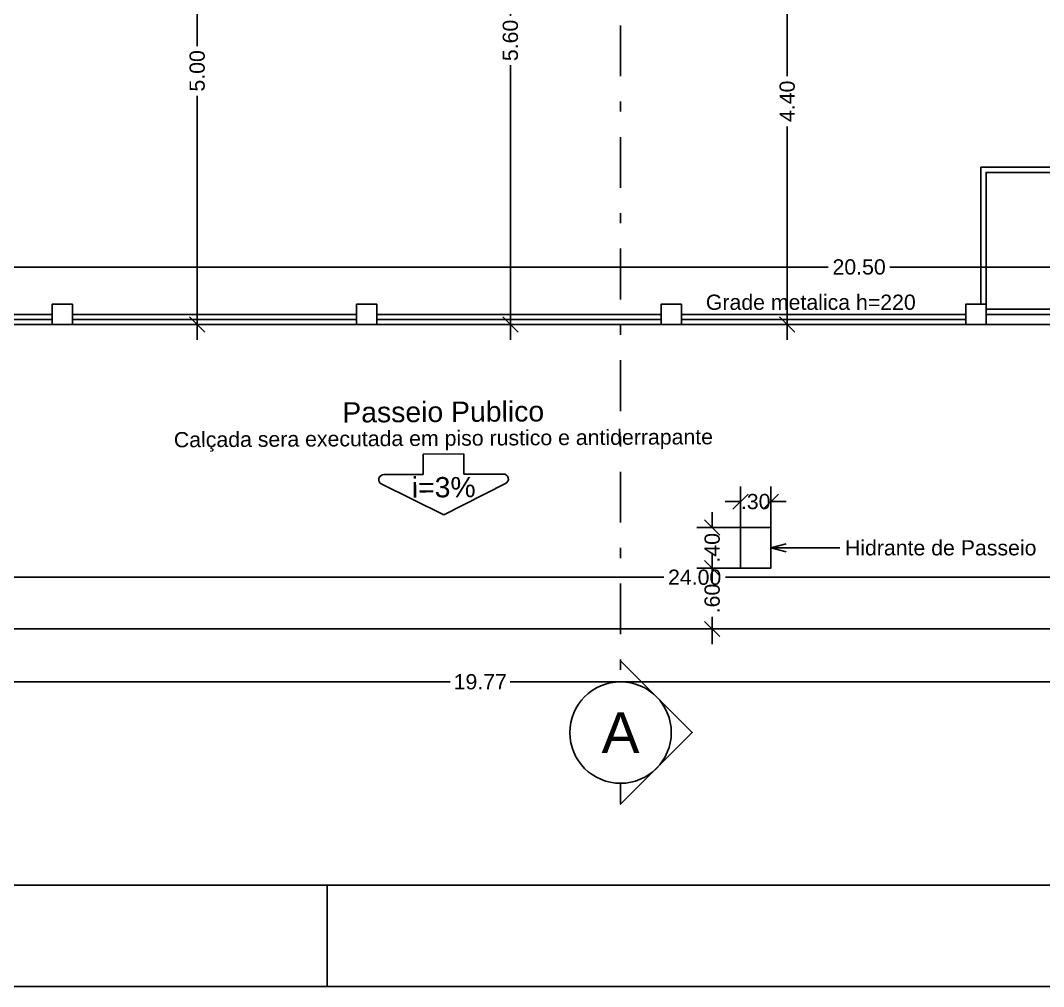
# Model space of a CAD drawing. Extents: x -120 to 178, y 5 to 129.
# Drawn here: x 15.08 to 25.16, y 69.4 to 78.92 of the extents above; entities that cross this region are included whole.
import ezdxf
from ezdxf.enums import TextEntityAlignment as Align

# ---------------------------------------------------------------- set-up
doc = ezdxf.new("R2010")
doc.units = 0
doc.header["$MEASUREMENT"] = 0
doc.linetypes.add('DASHDOT', pattern=[1, 0.5, -0.25, 0, -0.25])
doc.layers.get('0').update_dxf_attribs({"linetype": 'CONTINUOUS'})
doc.layers.get('DEFPOINTS').update_dxf_attribs({"linetype": 'CONTINUOUS'})
for name, color, linetype in [('carimbo', 4, 'CONTINUOUS'), ('cota', 1, 'CONTINUOUS'), ('LINVISTA', 4, 'CONTINUOUS'), ('parede', 2, 'CONTINUOUS'), ('piso', 4, 'CONTINUOUS'), ('PORTA_E_JANELA', 6, 'CONTINUOUS'), ('texto', 7, 'CONTINUOUS'), ('vegetacao', 82, 'CONTINUOUS')]:
    doc.layers.add(name, color=color, linetype=linetype)
doc.styles.add('ROMANS', font='arial.ttf', dxfattribs={"height": 1.5})
doc.styles.get("Standard").update_dxf_attribs({"font": 'arial.ttf'})
doc.dimstyles.new('cotass', dxfattribs={"dimtxt": 0.15, "dimasz": 0.15, "dimexe": 0.15, "dimexo": 0, "dimgap": 0.05, "dimtad": 0, "dimzin": 4, "dimdsep": 46, "dimtxsty": 'Standard', "dimblk": 'OBLIQUE', "dimcen": 0, "dimdle": 0.15, "dimclrd": 256, "dimclrt": 4, "dimadec": 0, "dimazin": 1, "dimtfac": 1, "dimtix": 1, "dimtofl": 0, "dimtmove": 0, "dimatfit": 3, "dimldrblk": 'OPEN30', "dimfxl": 0, "dimtolj": 1, "dimtzin": 0, "dimlwd": -1, "dimarcsym": 0})

# ---------------------------------------------------------------- blocks, each defined once
blk = doc.blocks.new('A1')
blk.add_line((131, 10), (131, 0))
blk.add_lwpolyline([(841, 0), (0, 0), (0, 594), (841, 594)], close=True)
at = {"color": 2}
blk.add_lwpolyline([(831, 10), (831, 584), (30, 584), (30, 10), (831, 10)], dxfattribs=at)
blk = doc.blocks.new('_Oblique')
at = {"color": 0, "linetype": 'ByBlock', "lineweight": -2}
blk.add_line((-0.5, -0.5), (0.5, 0.5), dxfattribs=at)
blk = doc.blocks.new('*D7')
at = {"layer": 'cota', "color": 0, "lineweight": -2, "transparency": 16777216}
for p, q in [((9.719, 72.924), (9.719, 73.583)), ((33.719, 72.924), (33.719, 73.583))]:
    blk.add_line(p, q, dxfattribs=at)
at = {"layer": 'cota', "transparency": 16777216}
for p, q in [((9.569, 73.433), (21.415, 73.433)), ((33.869, 73.433), (22.023, 73.433))]:
    blk.add_line(p, q, dxfattribs=at)
at = {"layer": 'DEFPOINTS', "color": 0, "transparency": 16777216}
for p in [(33.719, 73.433), (9.719, 72.924), (33.719, 72.924)]:
    blk.add_point(p, dxfattribs=at)
at = {"layer": 'cota', "transparency": 16777216, "xscale": 0.15, "yscale": 0.15, "zscale": 0.15, "rotation": 180}
blk.add_blockref('_Oblique', (9.719, 73.433), dxfattribs=at)
at = {"layer": 'cota', "transparency": 16777216, "xscale": 0.15, "yscale": 0.15, "zscale": 0.15}
blk.add_blockref('_Oblique', (33.719, 73.433), dxfattribs=at)
at = {"layer": 'cota', "color": 4, "transparency": 16777216, "insert": (21.719, 73.433), "char_height": 0.15, "attachment_point": 5}
blk.add_mtext('\\A1;24.00', dxfattribs=at)
blk = doc.blocks.new('_Open30')
at = {"color": 0, "linetype": 'ByBlock', "lineweight": -2}
for p, q in [((-1, 0.268), (0, 0)), ((0, 0), (-1, -0.268)), ((0, 0), (-1, 0))]:
    blk.add_line(p, q, dxfattribs=at)
blk = doc.blocks.new('*D9')
at = {"layer": 'cota', "color": 0, "lineweight": -2, "transparency": 16777216}
for p, q in [((9.719, 72.924), (9.719, 72.253)), ((29.494, 72.924), (29.494, 72.253))]:
    blk.add_line(p, q, dxfattribs=at)
at = {"layer": 'cota', "transparency": 16777216}
for p, q in [((9.569, 72.403), (19.311, 72.403)), ((29.644, 72.403), (19.903, 72.403))]:
    blk.add_line(p, q, dxfattribs=at)
at = {"layer": 'DEFPOINTS', "color": 0, "transparency": 16777216}
for p in [(9.719, 72.924), (29.494, 72.924), (9.719, 72.403)]:
    blk.add_point(p, dxfattribs=at)
at = {"layer": 'cota', "transparency": 16777216, "xscale": 0.15, "yscale": 0.15, "zscale": 0.15, "rotation": 180}
blk.add_blockref('_Oblique', (9.719, 72.403), dxfattribs=at)
at = {"layer": 'cota', "transparency": 16777216, "xscale": 0.15, "yscale": 0.15, "zscale": 0.15}
blk.add_blockref('_Oblique', (29.494, 72.403), dxfattribs=at)
at = {"layer": 'cota', "color": 4, "transparency": 16777216, "insert": (19.607, 72.403), "char_height": 0.15, "attachment_point": 5}
blk.add_mtext('\\A1;19.77', dxfattribs=at)
blk = doc.blocks.new('*D86')
at = {"layer": 'cota', "transparency": 16777216}
for p, q in [((19.904, 81.674), (19.904, 78.968)), ((19.904, 75.774), (19.904, 78.479))]:
    blk.add_line(p, q, dxfattribs=at)
at = {"layer": 'cota', "color": 0, "lineweight": -2, "transparency": 16777216}
for p, q in [((19.934, 81.524), (19.754, 81.524)), ((20.084, 75.924), (19.754, 75.924))]:
    blk.add_line(p, q, dxfattribs=at)
at = {"layer": 'DEFPOINTS', "color": 0, "transparency": 16777216}
for p in [(19.934, 81.524), (19.904, 75.924), (20.084, 75.924)]:
    blk.add_point(p, dxfattribs=at)
at = {"layer": 'cota', "transparency": 16777216, "xscale": 0.15, "yscale": 0.15, "zscale": 0.15}
for p, rotation in [((19.904, 81.524), 90), ((19.904, 75.924), 270)]:
    blk.add_blockref('_Oblique', p, dxfattribs=dict(at, rotation=rotation))
at = {"layer": 'cota', "color": 4, "transparency": 16777216, "insert": (19.904, 78.724), "char_height": 0.15, "attachment_point": 5, "rotation": 90}
blk.add_mtext('\\A1;5.60', dxfattribs=at)
blk = doc.blocks.new('*D87')
at = {"layer": 'cota', "transparency": 16777216}
for p, q in [((16.819, 81.074), (16.819, 78.668)), ((16.819, 75.774), (16.819, 78.179))]:
    blk.add_line(p, q, dxfattribs=at)
at = {"layer": 'cota', "color": 0, "lineweight": -2, "transparency": 16777216}
for p, q in [((17.284, 80.924), (16.669, 80.924)), ((17.219, 75.924), (16.669, 75.924))]:
    blk.add_line(p, q, dxfattribs=at)
at = {"layer": 'DEFPOINTS', "color": 0, "transparency": 16777216}
for p in [(17.284, 80.924), (16.819, 75.924), (17.219, 75.924)]:
    blk.add_point(p, dxfattribs=at)
at = {"layer": 'cota', "transparency": 16777216, "xscale": 0.15, "yscale": 0.15, "zscale": 0.15}
for p, rotation in [((16.819, 80.924), 90), ((16.819, 75.924), 270)]:
    blk.add_blockref('_Oblique', p, dxfattribs=dict(at, rotation=rotation))
at = {"layer": 'cota', "color": 4, "transparency": 16777216, "insert": (16.819, 78.424), "char_height": 0.15, "attachment_point": 5, "rotation": 90}
blk.add_mtext('\\A1;5.00', dxfattribs=at)
blk = doc.blocks.new('*D133')
at = {"layer": 'cota', "color": 0, "lineweight": -2, "transparency": 16777216}
for p, q in [((13.089, 76.124), (13.089, 76.641)), ((33.589, 75.924), (33.589, 76.641))]:
    blk.add_line(p, q, dxfattribs=at)
at = {"layer": 'cota', "transparency": 16777216}
for p, q in [((12.939, 76.491), (23.035, 76.491)), ((33.739, 76.491), (23.643, 76.491))]:
    blk.add_line(p, q, dxfattribs=at)
at = {"layer": 'DEFPOINTS', "color": 0, "transparency": 16777216}
for p in [(33.589, 76.491), (13.089, 76.124), (33.589, 75.924)]:
    blk.add_point(p, dxfattribs=at)
at = {"layer": 'cota', "transparency": 16777216, "xscale": 0.15, "yscale": 0.15, "zscale": 0.15, "rotation": 180}
blk.add_blockref('_Oblique', (13.089, 76.491), dxfattribs=at)
at = {"layer": 'cota', "transparency": 16777216, "xscale": 0.15, "yscale": 0.15, "zscale": 0.15}
blk.add_blockref('_Oblique', (33.589, 76.491), dxfattribs=at)
at = {"layer": 'cota', "color": 4, "transparency": 16777216, "insert": (23.339, 76.491), "char_height": 0.15, "attachment_point": 5}
blk.add_mtext('\\A1;20.50', dxfattribs=at)
blk = doc.blocks.new('*D540')
at = {"layer": 'cota', "transparency": 16777216}
for p, q in [((22.631, 80.474), (22.631, 78.371)), ((22.631, 75.774), (22.631, 77.876))]:
    blk.add_line(p, q, dxfattribs=at)
at = {"layer": 'cota', "color": 0, "lineweight": -2, "transparency": 16777216}
for p, q in [((21.654, 80.324), (22.781, 80.324)), ((21.654, 75.924), (22.781, 75.924))]:
    blk.add_line(p, q, dxfattribs=at)
at = {"layer": 'DEFPOINTS', "color": 0, "transparency": 16777216}
for p in [(21.654, 80.324), (21.654, 75.924), (22.631, 75.924)]:
    blk.add_point(p, dxfattribs=at)
at = {"layer": 'cota', "transparency": 16777216, "xscale": 0.15, "yscale": 0.15, "zscale": 0.15}
for p, rotation in [((22.631, 80.324), 90), ((22.631, 75.924), 270)]:
    blk.add_blockref('_Oblique', p, dxfattribs=dict(at, rotation=rotation))
at = {"layer": 'cota', "color": 4, "transparency": 16777216, "insert": (22.631, 78.124), "char_height": 0.15, "attachment_point": 5, "rotation": 90}
blk.add_mtext('\\A1;4.40', dxfattribs=at)
blk = doc.blocks.new('*D759')
at = {"layer": 'cota', "transparency": 16777216}
for p, q in [((21.892, 73.674), (21.892, 73.405)), ((21.892, 72.774), (21.892, 73.043))]:
    blk.add_line(p, q, dxfattribs=at)
at = {"layer": 'cota', "color": 0, "lineweight": -2, "transparency": 16777216}
for p, q in [((22.17, 73.524), (21.742, 73.524)), ((22.17, 72.924), (21.742, 72.924))]:
    blk.add_line(p, q, dxfattribs=at)
at = {"layer": 'DEFPOINTS', "color": 0, "transparency": 16777216}
for p in [(22.17, 73.524), (21.892, 72.924), (22.17, 72.924)]:
    blk.add_point(p, dxfattribs=at)
at = {"layer": 'cota', "transparency": 16777216, "xscale": 0.15, "yscale": 0.15, "zscale": 0.15}
for p, rotation in [((21.892, 73.524), 90), ((21.892, 72.924), 270)]:
    blk.add_blockref('_Oblique', p, dxfattribs=dict(at, rotation=rotation))
at = {"layer": 'cota', "color": 4, "transparency": 16777216, "insert": (21.892, 73.224), "char_height": 0.15, "attachment_point": 5, "rotation": 90}
blk.add_mtext('\\A1;.60', dxfattribs=at)
blk = doc.blocks.new('*D760')
at = {"layer": 'cota', "transparency": 16777216}
for p, q in [((21.892, 73.924), (21.892, 74.074)), ((21.892, 73.524), (21.892, 73.374))]:
    blk.add_line(p, q, dxfattribs=at)
at = {"layer": 'cota', "color": 0, "lineweight": -2, "transparency": 16777216}
for p, q in [((22.17, 73.924), (21.742, 73.924)), ((22.17, 73.524), (21.742, 73.524))]:
    blk.add_line(p, q, dxfattribs=at)
at = {"layer": 'DEFPOINTS', "color": 0, "transparency": 16777216}
for p in [(22.17, 73.924), (21.892, 73.524), (22.17, 73.524)]:
    blk.add_point(p, dxfattribs=at)
at = {"layer": 'cota', "transparency": 16777216, "xscale": 0.15, "yscale": 0.15, "zscale": 0.15}
for p, rotation in [((21.892, 73.924), 270), ((21.892, 73.524), 90)]:
    blk.add_blockref('_Oblique', p, dxfattribs=dict(at, rotation=rotation))
at = {"layer": 'cota', "color": 4, "transparency": 16777216, "insert": (21.892, 73.724), "char_height": 0.15, "attachment_point": 5, "rotation": 90}
blk.add_mtext('\\A1;.40', dxfattribs=at)
blk = doc.blocks.new('*D761')
at = {"layer": 'cota', "color": 0, "lineweight": -2, "transparency": 16777216}
for p, q in [((22.17, 73.924), (22.17, 74.329)), ((22.47, 73.924), (22.47, 74.329))]:
    blk.add_line(p, q, dxfattribs=at)
at = {"layer": 'cota', "transparency": 16777216}
for p, q in [((22.17, 74.179), (22.02, 74.179)), ((22.47, 74.179), (22.62, 74.179))]:
    blk.add_line(p, q, dxfattribs=at)
at = {"layer": 'DEFPOINTS', "color": 0, "transparency": 16777216}
for p in [(22.47, 74.179), (22.17, 73.924), (22.47, 73.924)]:
    blk.add_point(p, dxfattribs=at)
at = {"layer": 'cota', "transparency": 16777216, "xscale": 0.15, "yscale": 0.15, "zscale": 0.15}
blk.add_blockref('_Oblique', (22.17, 74.179), dxfattribs=at)
at = {"layer": 'cota', "transparency": 16777216, "xscale": 0.15, "yscale": 0.15, "zscale": 0.15, "rotation": 180}
blk.add_blockref('_Oblique', (22.47, 74.179), dxfattribs=at)
at = {"layer": 'cota', "color": 4, "transparency": 16777216, "insert": (22.32, 74.179), "char_height": 0.15, "attachment_point": 5}
blk.add_mtext('\\A1;.30', dxfattribs=at)

msp = doc.modelspace()

# ---------------------------------------------------------------- hatches: boundary and pattern name
at = {"layer": 'vegetacao'}
h = msp.add_hatch(dxfattribs=at)
h.set_pattern_fill('ANGLE', color=256, scale=2, style=0)
h.set_pattern_definition([(0, (4.21934, 69.4), (0, 0.55), [0.4, -0.15]), (90, (4.21934, 69.4), (-0.55, 3e-17), [0.4, -0.15])])
edge = h.paths.add_edge_path()
edge.add_line((33.589, 75.924), (33.589, 116.284))
edge.add_line((33.589, 116.284), (9.869, 116.284))
edge.add_line((9.869, 116.284), (9.869, 110.284))
edge.add_line((9.869, 110.284), (27.589, 110.284))
edge.add_arc((27.589, 107.284), 3, 0, 90, ccw=False)
edge.add_line((30.589, 107.284), (30.589, 75.924))
edge.add_line((30.589, 75.924), (33.589, 75.924))
h = msp.add_hatch(dxfattribs=at)
h.set_pattern_fill('TRACOS2', color=256, scale=2, style=0)
h.set_pattern_definition([(0, (1.44, 0.96), (0.88, 1.52), [0.08, -1.34, 0.06, -0.58, 0.12, -1.42]), (5, (0.54, 1.68), (0.787509, 1.554551), [0.16, -1.34, 0.12, -0.58, 0.24, -1.42]), (10, (1.06, 1.78), (0.53784, 1.902295), [0.14, -0.34, 0.18, -1.06, 0.1, -1.32]), (15, (0.7, 1.96), (0.450046, 1.797737), [0.28, -0.34, 0.3, -1.06, 0.22, -1.32]), (20, (0.86, 1.14), (0.889806, 1.473175), [0.16, -1.1, 0.14, -0.82, 0.1, -0.64]), (25, (1.14, 0.86), (0.9972314, 1.458057), [0.22, -1.1, 0.28, -0.82, 0.24, -0.64]), (30, (1.44, 1.02), (-0.146462, 1.69368), [0.1, -0.66, 0.08, -0.98, 0.06, -1.3]), (35, (0.54, 0.3), (0.148824, 1.9842), [0.22, -0.66, 0.16, -0.98, 0.12, -1.3]), (40, (0.88, 1.46), (0.225573, 1.442469), [0.08, -0.88, 0.06, -0.56, 0.16, -1.02]), (45, (0.88, 0.74), (-0.410122, 1.965757), [0.16, -0.88, 0.12, -0.56, 0.3, -1.02]), (50, (1.18, 0.74), (-0.534986, 1.571557), [0.04, -0.74, 0.1, -1.22, 0.12, -0.62]), (60, (1.24, 0.88), (-0.663154, 1.491384), [0.1, -0.82, 0.04, -0.96, 0.08, -0.74]), (65, (0.52, 0.88), (-0.486328, 2.080453), [0.22, -0.82, 0.08, -0.96, 0.16, -0.74]), (70, (1.02, 0.64), (-0.732615, 1.437246), [0.06, -0.38, 0.12, -0.64, 0.08, -0.88]), (75, (0.3, 0.46), (-1.550558, 1.554275), [0.12, -0.38, 0.24, -0.64, 0.16, -0.88]), (80, (1.12, 1.82), (-1.390436, 1.09813), [0.14, -0.88, 0.06, -1.04, 0.12, -0.98]), (85, (1.3, 0.38), (-1.660168, 0.988455), [0.28, -0.88, 0.12, -1.04, 0.24, -0.98]), (90, (1.24, 0.96), (-1.76, 0.74), [0.12, -0.62, 0.08, -1.22, 0.04, -1.24]), (95, (0.52, 1.68), (-1.88055, 1.30105), [0.24, -0.62, 0.08, -1.22, 0.08, -1.24]), (100, (0.92, 1.58), (-1.653143, 0.967635), [0.14, -0.78, 0.12, -0.64, 0.14, -1.46]), (105, (1.28, 1.94), (-1.731187, 0.819872), [0.28, -0.78, 0.24, -0.64, 0.28, -1.46]), (110, (0.78, 0.44), (-1.602936, 0.544608), [0.16, -0.52, 0.08, -1.06, 0.12, -1.16]), (115, (1.86, 0.44), (-1.644302, 0.40283), [0.3, -0.52, 0.16, -1.06, 0.24, -1.16]), (120, (0.24, 0.68), (-1.911, 0.189948), [0.1, -1.34, 0.12, -0.62, 0.14, -0.82]), (125, (0.42, 0.86), (-2.170974, 0.066875), [0.22, -1.34, 0.24, -0.62, 0.28, -0.82]), (130, (0.68, 0.24), (-1.860718, 0.475107), [0.06, -0.44, 0.08, -0.86, 0.16, -1.12]), (135, (0.86, 0.42), (-2.149605, 0.311127), [0.12, -0.44, 0.16, -0.86, 0.3, -1.12]), (140, (0.08, 1.84), (-1.470646, -0.228038), [0.12, -0.72, 0.14, -0.62, 0.08, -0.84]), (145, (0.88, 0.58), (-1.548418, -0.502793), [0.24, -0.72, 0.28, -0.62, 0.16, -0.84]), (150, (1.74, 0.12), (-1.3655, -0.805115), [0.08, -0.56, 0.16, -1.24, 0.14, -1.14]), (155, (1.56, 1.22), (-1.77954, -0.692849), [0.16, -0.56, 0.3, -1.24, 0.28, -1.14]), (160, (0.42, 1.24), (-1.586007, -1.082858), [0.12, -0.84, 0.1, -0.76, 0.08, -1.22]), (165, (0.24, 0.52), (-1.706049, -1.344246), [0.24, -0.84, 0.22, -0.76, 0.16, -1.22]), (170, (0.54, 0.76), (-1.437627, -1.127488), [0.18, -0.66, 0.12, -0.9, 0.16, -0.88]), (175, (1.44, 1.66), (-1.365265, -1.607125), [0.22, -0.66, 0.24, -0.9, 0.26, -0.88])])
h.paths.add_polyline_path([(33.589, 116.284), (21.719, 116.284), (21.719, 110.284), (27.589, 110.284, -0.414214), (30.589, 107.284), (30.589, 76.199), (31.889, 76.199), (31.889, 76.149), (30.589, 76.149), (30.589, 75.924), (33.589, 75.924)])

# ---------------------------------------------------------------- linework, layer by layer
msp.add_lwpolyline([(9.719, 75.924), (9.719, 121.234), (33.739, 121.234), (33.739, 75.924)], close=True)
at = {"layer": 'cota', "color": 4}
for p, q in [((19.445, 74.649), (19.045, 74.647)), ((19.045, 74.647), (19.046, 74.447)), ((19.446, 74.449), (19.445, 74.649)), ((18.658, 74.445), (19.046, 74.447)), ((19.834, 74.451), (19.446, 74.449)), ((19.248, 74.048), (18.636, 74.35)), ((19.248, 74.048), (19.857, 74.357))]:
    msp.add_line(p, q, dxfattribs=at)
at = {"layer": 'cota', "color": 6, "linetype": 'DASHDOT'}
msp.add_lwpolyline([(20.989, 121.772), (20.989, 72.403)], dxfattribs=at)
at = {"layer": 'cota', "color": 6, "linetype": 'Continuous'}
msp.add_lwpolyline([(20.989, 71.403), (20.989, 71.196), (21.696, 71.903), (20.989, 72.61)], dxfattribs=at)
at = {"layer": 'cota', "color": 6}
msp.add_circle((20.989, 71.903), 0.5, dxfattribs=at)
at = {"layer": 'cota', "color": 4}
for centre, start, end in [((18.658, 74.395), 90.3091, 243.7533), ((19.834, 74.401), 296.8913, 90.3371)]:
    msp.add_arc(centre, 0.05, start, end, dxfattribs=at)
at = {"layer": 'LINVISTA'}
for points in [[(15.389, 76.024), (13.089, 76.024), (13.089, 75.974), (15.389, 75.974)], [(18.389, 76.024), (15.589, 76.024)], [(21.389, 76.024), (18.589, 76.024)], [(24.389, 76.024), (21.589, 76.024)], [(15.589, 75.974), (18.389, 75.974)], [(18.589, 75.974), (21.389, 75.974)], [(21.589, 75.974), (24.389, 75.974)]]:
    msp.add_lwpolyline(points, dxfattribs=at)
msp.add_lwpolyline([(22.17, 73.524), (22.47, 73.524), (22.47, 73.924), (22.17, 73.924)], close=True, dxfattribs=at)
at = {"layer": 'parede'}
for points in [[(15.589, 75.924), (15.589, 76.124), (15.389, 76.124), (15.389, 75.924), (15.589, 75.924)], [(18.589, 75.924), (18.589, 76.124), (18.389, 76.124), (18.389, 75.924), (18.589, 75.924)], [(21.589, 75.924), (21.589, 76.124), (21.389, 76.124), (21.389, 75.924), (21.589, 75.924)], [(24.589, 75.924), (24.589, 76.124), (24.389, 76.124), (24.389, 75.924), (24.589, 75.924)]]:
    msp.add_lwpolyline(points, close=True, dxfattribs=at)
at = {"layer": 'piso'}
for p, q in [((24.569, 75.924), (9.869, 75.924)), ((11.869, 75.924), (33.589, 75.924)), ((33.719, 72.924), (9.719, 72.924))]:
    msp.add_line(p, q, dxfattribs=at)
msp.add_lwpolyline([(33.589, 116.284), (33.589, 75.924), (13.089, 75.924), (13.089, 79.214), (12.219, 79.214), (12.219, 93.744), (12.719, 93.744), (12.719, 80.924), (17.284, 80.924), (17.284, 81.524), (26.024, 81.524), (26.024, 80.924), (26.024, 80.924), (30.589, 80.924), (30.589, 93.874), (24.899, 93.874), (24.899, 91.544), (22.849, 91.544), (22.849, 96.004), (9.869, 96.004), (9.869, 105.284)], dxfattribs=at)
at = {"layer": 'PORTA_E_JANELA'}
msp.add_lwpolyline([(27.439, 77.474), (24.539, 77.474), (24.539, 76.124), (24.589, 76.124), (24.589, 77.424), (27.389, 77.424), (27.389, 76.124), (27.439, 76.124), (27.439, 77.474)], dxfattribs=at)
msp.add_lwpolyline([(24.589, 76.024), (25.989, 76.024), (25.989, 76.074), (24.589, 76.074)], close=True, dxfattribs=at)

# ---------------------------------------------------------------- block references
at = {"layer": 'carimbo', "xscale": 0.1000000000003638, "yscale": 0.1000000000003638, "zscale": 0.1000000000003638}
msp.add_blockref('A1', (5, 69.4), dxfattribs=at)

# ---------------------------------------------------------------- texts
at = {"layer": 'cota', "color": 6, "style": 'ROMANS'}
msp.add_text('A', height=0.4, dxfattribs=at).set_placement((20.989, 71.903), align=Align.MIDDLE_CENTER)
at = {"layer": 'cota', "color": 4, "insert": (23.199, 73.799), "char_height": 0.15, "attachment_point": 1}
msp.add_mtext('\\A1;Hidrante de Passeio', dxfattribs=at)
at = {"layer": 'texto'}
msp.add_text('Grade metalica h=220', height=0.15, dxfattribs=at).set_placement((22.863, 76.024), align=Align.BOTTOM_CENTER)
for s, height, p in [('Passeio Publico', 0.2, (19.243, 74.904)), ('Calçada sera executada em piso rustico e antiderrapante', 0.15, (19.245, 74.684)), ('i=3%', 0.2, (19.248, 74.161))]:
    msp.add_text(s, height=height, rotation=0.3231, dxfattribs=at).set_placement(p, align=Align.BOTTOM_CENTER)

# ---------------------------------------------------------------- dimensions: what is measured, and where the dimension line sits
at = {"layer": 'cota'}
dim = msp.add_linear_dim(base=(19.904, 75.924), p1=(19.934, 81.524), p2=(20.084, 75.924), angle=90, dimstyle='cotass', override={"dimtmove": 1}, dxfattribs=at)
dim.commit()
dim.dimension.update_dxf_attribs({"geometry": '*D86', "text_midpoint": (19.904, 78.724)})
for base, p1, p2, angle, picture, middle in [((16.819, 75.924), (17.284, 80.924), (17.219, 75.924), 90, '*D87', (16.819, 78.424)), ((22.631, 75.924), (21.654, 80.324), (21.654, 75.924), 90, '*D540', (22.631, 78.124)), ((21.892, 73.524), (22.17, 73.924), (22.17, 73.524), 90, '*D760', (21.892, 73.724)), ((21.892, 72.924), (22.17, 73.524), (22.17, 72.924), 90, '*D759', (21.892, 73.224)), ((9.719344409, 72.403238662), (29.494344409, 72.923694591), (9.719344409, 72.923694591), 180, '*D9', (19.606844409, 72.403238662))]:
    dim = msp.add_linear_dim(base=base, p1=p1, p2=p2, angle=angle, dimstyle='cotass', dxfattribs=at)
    dim.commit()
    dim.dimension.update_dxf_attribs({"geometry": picture, "text_midpoint": middle})
dim = msp.add_linear_dim(base=(33.589, 76.491), p1=(13.089, 76.124), p2=(33.589, 75.924), dimstyle='cotass', override={"dimtmove": 1}, dxfattribs=at)
dim.commit()
dim.dimension.update_dxf_attribs({"geometry": '*D133', "text_midpoint": (23.339, 76.491)})
for base, p1, p2, picture, middle in [((22.47, 74.179), (22.17, 73.924), (22.47, 73.924), '*D761', (22.32, 74.179)), ((33.719, 73.433), (9.719, 72.924), (33.719, 72.924), '*D7', (21.719, 73.433))]:
    dim = msp.add_linear_dim(base=base, p1=p1, p2=p2, dimstyle='cotass', dxfattribs=at)
    dim.commit()
    dim.dimension.update_dxf_attribs({"geometry": picture, "text_midpoint": middle})

# ---------------------------------------------------------------- leaders
at = {"layer": 'cota', "annotation_type": 0, "has_hookline": 1, "hookline_direction": 0, "text_width": 1.863}
msp.add_leader([(22.47, 73.724), (23.149, 73.724)], dimstyle='cotass', override={"dimgap": 0.05, "dimtad": 0}, dxfattribs=at)

doc.saveas('drawing.dxf')
